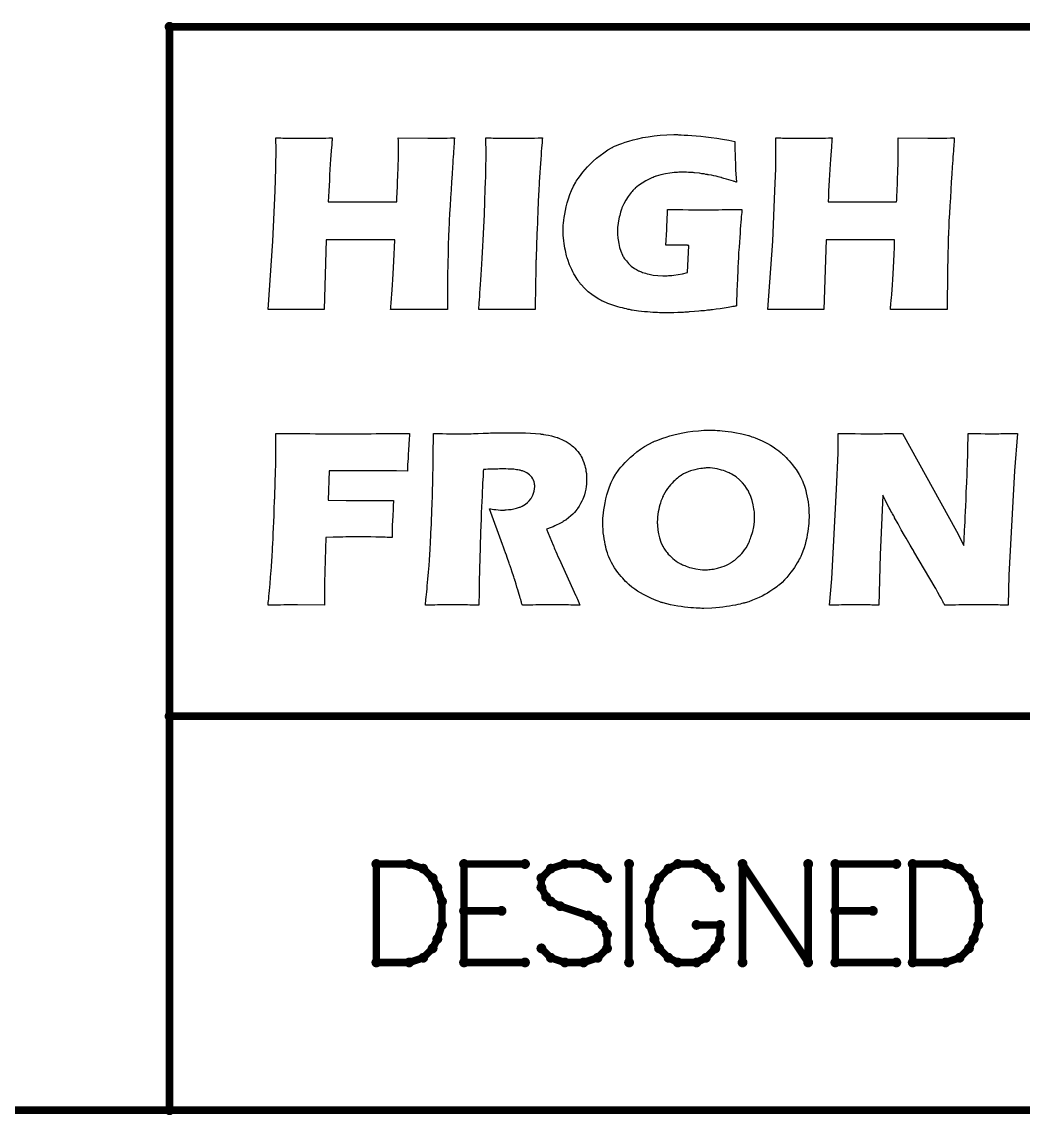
# Model space of a CAD drawing. Extents: x 0 to 200, y 0 to 200.
# Drawn here: x 148.5 to 158.67, y -0.05 to 11.05 of the extents above; entities that cross this region are included whole.
import ezdxf

# ---------------------------------------------------------------- set-up
doc = ezdxf.new("R2010")
doc.units = 0
doc.layers.get('0').update_dxf_attribs({"linetype": 'CONTINUOUS'})
doc.layers.add('gm2', color=1, linetype='CONTINUOUS')

# ---------------------------------------------------------------- blocks, each defined once
blk = doc.blocks.new('D10')
at = {"const_width": 0.05}
blk.add_lwpolyline([(-0.025, 0, 1), (0.025, 0, 1)], format="xyb", close=True, dxfattribs=at)

msp = doc.modelspace()

# ---------------------------------------------------------------- linework, layer by layer
at = {"layer": 'gm2', "color": 1, "const_width": 0.0762}
for points in [[(150.0003, 11.000022), (200.0004, 11.000022)], [(150.0003, 0), (150.0003, 11.000022)], [(200.0004, 4.000008), (150.0003, 4.000008)], [(152.100314, 2.499905), (152.100314, 1.500113)], [(152.433565, 2.499905), (152.100314, 2.499905)], [(152.576405, 2.452295), (152.433565, 2.499905)], [(152.671615, 2.357075), (152.576405, 2.452295)], [(152.990606, 2.499905), (152.990606, 1.500113)], [(153.609517, 2.499905), (152.990606, 2.499905)], [(153.776138, 2.357075), (153.871358, 2.452295)], [(153.871358, 2.452295), (154.014198, 2.499905)], [(154.014198, 2.499905), (154.204628, 2.499905)], [(154.204628, 2.499905), (154.347449, 2.452295)], [(154.347449, 2.452295), (154.442679, 2.357075)], [(154.666429, 2.499905), (154.666429, 1.500113)], [(154.97112, 2.357075), (155.06633, 2.452295)], [(155.06633, 2.452295), (155.16156, 2.499905)], [(155.16156, 2.499905), (155.351991, 2.499905)], [(155.351991, 2.499905), (155.447211, 2.452295)], [(155.447211, 2.452295), (155.542421, 2.357075)], [(155.818562, 2.499905), (155.818562, 1.500113)], [(155.818562, 2.499905), (156.485083, 1.500113)], [(156.485083, 1.500113), (156.485083, 2.499905)], [(156.761224, 2.499905), (156.761224, 1.500113)], [(156.761224, 2.499905), (157.380135, 2.499905)], [(157.546765, 1.500113), (157.546765, 2.499905)], [(157.546765, 2.499905), (157.880026, 2.499905)], [(157.880026, 2.499905), (158.022856, 2.452295)], [(158.022856, 2.452295), (158.118086, 2.357075)], [(152.719205, 2.261855), (152.671615, 2.357075)], [(153.776138, 2.261855), (153.776138, 2.357075)], [(154.92351, 2.261855), (154.97112, 2.357075)], [(155.542421, 2.357075), (155.590051, 2.261855)], [(158.118086, 2.357075), (158.165686, 2.261855)], [(152.766836, 2.119024), (152.719205, 2.261855)], [(153.823748, 2.166634), (153.776138, 2.261855)], [(154.87591, 2.119024), (154.92351, 2.261855)], [(158.165686, 2.261855), (158.213296, 2.119024)], [(152.766836, 1.880984), (152.766836, 2.119024)], [(153.871358, 2.119024), (153.823748, 2.166634)], [(153.966568, 2.071424), (153.871358, 2.119024)], [(154.252229, 1.976204), (153.966568, 2.071424)], [(154.87591, 1.880984), (154.87591, 2.119024)], [(158.213296, 2.119024), (158.213296, 1.880984)], [(152.990606, 2.023814), (153.371457, 2.023814)], [(154.347449, 1.928594), (154.252229, 1.976204)], [(157.142094, 2.023814), (156.761224, 2.023814)], [(152.719205, 1.738153), (152.766836, 1.880984)], [(154.395049, 1.880984), (154.347449, 1.928594)], [(154.442679, 1.785764), (154.395049, 1.880984)], [(154.87591, 1.880984), (154.92351, 1.738153)], [(155.590051, 1.880984), (155.351991, 1.880984)], [(155.590051, 1.738153), (155.590051, 1.880984)], [(158.213296, 1.880984), (158.165686, 1.738153)], [(152.671615, 1.642943), (152.719205, 1.738153)], [(154.442679, 1.642943), (154.442679, 1.785764)], [(154.92351, 1.738153), (154.97112, 1.642943)], [(155.542421, 1.642943), (155.590051, 1.738153)], [(158.165686, 1.738153), (158.118086, 1.642943)], [(152.576405, 1.547723), (152.671615, 1.642943)], [(153.871358, 1.547723), (153.776138, 1.642943)], [(154.347449, 1.547723), (154.442679, 1.642943)], [(154.97112, 1.642943), (155.06633, 1.547723)], [(155.447211, 1.547723), (155.542421, 1.642943)], [(158.118086, 1.642943), (158.022856, 1.547723)], [(152.433565, 1.500113), (152.576405, 1.547723)], [(153.871358, 1.547723), (154.014198, 1.500113)], [(154.204628, 1.500113), (154.347449, 1.547723)], [(155.06633, 1.547723), (155.16156, 1.500113)], [(155.351991, 1.500113), (155.447211, 1.547723)], [(158.022856, 1.547723), (157.880026, 1.500113)], [(152.100314, 1.500113), (152.433565, 1.500113)], [(152.990606, 1.500113), (153.609517, 1.500113)], [(154.014198, 1.500113), (154.204628, 1.500113)], [(155.16156, 1.500113), (155.351991, 1.500113)], [(156.761224, 1.500113), (157.380135, 1.500113)], [(157.880026, 1.500113), (157.546765, 1.500113)], [(0, 0), (200.0004, 0)]]:
    msp.add_lwpolyline(points, dxfattribs=at)
at = {"layer": 'gm2', "color": 1}
for points in [[(155.16915, 9.90355), (155.1955, 9.90355), (155.22741, 9.90077), (155.263461, 9.89939), (155.303671, 9.89661), (155.346671, 9.89245), (155.395211, 9.88829), (155.446521, 9.88274), (155.500621, 9.87581), (155.557471, 9.86888), (155.615711, 9.85917), (155.678121, 9.84946), (155.740531, 9.83698), (155.740531, 9.8342), (155.740531, 9.82866), (155.740531, 9.81756), (155.740531, 9.80369), (155.740531, 9.78705), (155.741921, 9.76625), (155.741921, 9.741289), (155.743311, 9.714939), (155.743311, 9.685809), (155.744691, 9.653909), (155.746081, 9.619239), (155.747461, 9.583189), (155.748851, 9.545739), (155.751622, 9.505519), (155.757182, 9.422309), (155.755772, 9.422309), (155.753012, 9.423699), (155.748851, 9.425089), (155.741921, 9.427859), (155.733601, 9.429249), (155.725271, 9.433409), (155.703081, 9.438949), (155.679511, 9.447279), (155.654551, 9.454209), (155.629581, 9.461139), (155.607401, 9.468079), (155.604621, 9.469469), (155.597681, 9.470849), (155.585191, 9.473629), (155.569951, 9.477789), (155.550531, 9.481949), (155.526971, 9.487489), (155.501991, 9.493039), (155.474261, 9.497199), (155.471491, 9.497199), (155.467321, 9.498589), (155.461771, 9.499979), (155.446521, 9.501359), (155.428491, 9.505519), (155.406301, 9.508299), (155.381341, 9.512459), (155.330021, 9.517999), (155.327241, 9.517999), (155.318931, 9.519389), (155.306451, 9.520779), (155.289821, 9.522169), (155.270391, 9.522169), (155.250971, 9.523549), (155.23017, 9.524939), (155.1858, 9.524939), (155.17331, 9.523549), (155.15806, 9.522169), (155.14141, 9.522169), (155.12339, 9.519389), (155.10396, 9.517999), (155.08178, 9.515229), (155.0374, 9.506909), (154.99025, 9.497199), (154.9431, 9.483329), (154.94172, 9.483329), (154.93755, 9.481949), (154.93061, 9.479169), (154.92229, 9.476399), (154.9112, 9.470849), (154.89872, 9.466689), (154.88485, 9.459759), (154.86959, 9.452819), (154.83631, 9.436179), (154.80025, 9.413989), (154.76281, 9.389029), (154.728139, 9.359899), (154.726749, 9.358519), (154.723969, 9.355739), (154.719819, 9.351579), (154.712879, 9.344649), (154.705949, 9.337719), (154.697639, 9.328009), (154.687919, 9.316909), (154.678209, 9.304429), (154.656029, 9.275309), (154.633819, 9.240638), (154.611639, 9.201798), (154.593619, 9.160198), (154.593619, 9.158808), (154.592229, 9.154648), (154.589449, 9.149108), (154.586669, 9.139398), (154.583899, 9.129688), (154.579749, 9.117208), (154.575579, 9.101948), (154.571419, 9.085308), (154.567269, 9.068668), (154.563099, 9.049248), (154.556169, 9.007648), (154.550619, 8.961878), (154.549229, 8.914728), (154.549229, 8.913338), (154.549229, 8.909178), (154.549229, 8.902248), (154.550619, 8.892538), (154.550619, 8.881438), (154.552009, 8.867578), (154.553399, 8.852318), (154.556169, 8.835678), (154.561729, 8.799618), (154.570039, 8.760788), (154.582519, 8.720567), (154.599159, 8.680347), (154.599159, 8.678967), (154.601929, 8.676187), (154.604709, 8.670647), (154.608879, 8.663707), (154.614419, 8.655387), (154.621339, 8.645677), (154.639379, 8.622107), (154.661559, 8.597137), (154.689309, 8.570787), (154.722579, 8.545827), (154.741989, 8.534727), (154.76142, 8.523637), (154.76281, 8.523637), (154.76697, 8.520867), (154.77253, 8.519477), (154.78084, 8.515317), (154.79194, 8.511157), (154.8044, 8.506997), (154.81827, 8.502837), (154.83355, 8.497287), (154.85157, 8.491737), (154.87098, 8.487577), (154.91259, 8.479257), (154.95974, 8.473707), (155.00966, 8.470937), (155.02907, 8.470937), (155.04018, 8.472327), (155.05266, 8.472327), (155.06791, 8.473707), (155.08317, 8.475097), (155.1012, 8.476487), (155.12061, 8.479257), (155.16359, 8.484807), (155.20937, 8.493127), (155.259301, 8.504217), (155.273151, 8.780208), (155.264841, 8.780208), (155.259301, 8.781588), (155.24543, 8.781588), (155.23017, 8.782978), (155.21213, 8.782978), (155.19689, 8.784368), (155.1747, 8.784368), (155.04018, 8.782978), (155.0485, 8.939688), (155.0485, 8.941078), (155.0485, 8.943848), (155.0485, 8.950788), (155.04989, 8.957718), (155.04989, 8.968818), (155.05127, 8.981298), (155.05127, 8.996548), (155.05266, 9.013188), (155.05266, 9.015968), (155.05266, 9.021518), (155.05404, 9.032608), (155.05404, 9.047868), (155.05404, 9.067278), (155.05542, 9.089468), (155.05542, 9.115818), (155.05542, 9.144938), (155.1012, 9.144938), (155.11924, 9.143558), (155.21354, 9.143558), (155.269001, 9.142168), (155.575511, 9.142168), (155.610171, 9.143558), (155.750232, 9.143558), (155.782122, 9.144938), (155.812662, 9.144938), (155.812662, 9.143558), (155.811252, 9.136618), (155.811252, 9.126918), (155.809872, 9.113048), (155.808482, 9.095018), (155.805712, 9.072828), (155.804332, 9.046478), (155.801552, 9.017358), (155.798792, 8.984068), (155.795992, 8.946628), (155.793232, 8.905018), (155.790462, 8.860638), (155.786312, 8.813488), (155.783512, 8.762178), (155.779362, 8.706697), (155.776592, 8.648457), (155.776592, 8.647067), (155.776592, 8.644297), (155.776592, 8.640127), (155.776592, 8.634587), (155.775202, 8.626267), (155.775202, 8.617947), (155.773812, 8.595757), (155.772442, 8.569407), (155.771052, 8.538897), (155.769642, 8.504217), (155.768272, 8.468167), (155.766882, 8.429337), (155.764102, 8.390497), (155.761332, 8.310067), (155.759952, 8.271237), (155.758572, 8.233786), (155.758572, 8.197726), (155.757182, 8.165836), (155.755772, 8.165836), (155.750232, 8.164446), (155.743311, 8.163056), (155.732211, 8.161666), (155.719731, 8.158896), (155.705861, 8.156126), (155.689211, 8.153346), (155.671191, 8.150576), (155.632361, 8.143646), (155.592141, 8.138096), (155.551921, 8.132546), (155.513101, 8.126996), (155.508931, 8.126996), (155.503381, 8.125616), (155.496451, 8.125616), (155.486741, 8.124226), (155.475641, 8.122836), (155.463151, 8.121456), (155.447911, 8.120066), (155.432651, 8.117296), (155.414621, 8.115906), (155.395211, 8.114516), (155.374391, 8.111746), (155.330021, 8.108976), (155.281481, 8.104806), (155.275941, 8.104806), (155.267611, 8.103426), (155.259301, 8.103426), (155.24682, 8.102036), (155.23295, 8.102036), (155.21769, 8.100646), (155.20105, 8.100646), (155.16222, 8.097876), (155.122, 8.096486), (155.08039, 8.095106), (155.01105, 8.095106), (154.9944, 8.096486), (154.97638, 8.096486), (154.95559, 8.097876), (154.932, 8.099266), (154.90703, 8.100646), (154.8807, 8.102036), (154.85296, 8.104806), (154.82383, 8.106196), (154.76142, 8.113136), (154.699009, 8.122836), (154.697639, 8.122836), (154.692079, 8.124226), (154.682359, 8.125616), (154.671279, 8.128386), (154.656029, 8.131156), (154.639379, 8.135326), (154.619949, 8.139486), (154.599159, 8.145026), (154.575579, 8.150576), (154.552009, 8.157506), (154.502079, 8.172766), (154.450759, 8.190796), (154.399459, 8.212986), (154.398079, 8.214366), (154.393909, 8.215756), (154.386969, 8.219916), (154.377259, 8.224076), (154.366169, 8.231016), (154.353689, 8.237946), (154.338429, 8.247656), (154.323189, 8.257367), (154.287109, 8.282327), (154.251059, 8.310067), (154.213608, 8.344737), (154.178938, 8.382177), (154.177558, 8.383567), (154.174788, 8.387727), (154.170628, 8.393277), (154.165068, 8.401597), (154.156758, 8.411307), (154.148438, 8.423787), (154.138718, 8.439037), (154.129018, 8.454297), (154.117918, 8.472327), (154.106828, 8.491737), (154.095738, 8.512547), (154.084648, 8.536117), (154.062438, 8.584657), (154.043028, 8.637357), (154.043028, 8.638747), (154.041648, 8.644297), (154.038878, 8.652617), (154.036108, 8.662317), (154.031938, 8.676187), (154.027778, 8.692827), (154.023628, 8.710857), (154.019458, 8.730277), (154.015288, 8.752468), (154.011138, 8.776048), (154.006978, 8.801008), (154.002808, 8.827358), (153.997268, 8.882828), (153.995878, 8.941078), (153.995878, 8.942468), (153.995878, 8.943848), (153.995878, 8.948008), (153.995878, 8.952168), (153.997268, 8.966038), (153.997268, 8.985458), (154.000048, 9.007648), (154.002808, 9.035378), (154.006978, 9.064508), (154.012528, 9.099178), (154.019458, 9.133848), (154.027778, 9.172678), (154.037498, 9.212898), (154.049978, 9.253119), (154.065238, 9.296109), (154.081868, 9.337719), (154.102668, 9.380709), (154.124868, 9.422309), (154.126258, 9.425089), (154.130408, 9.432019), (154.138718, 9.444499), (154.148438, 9.459759), (154.162308, 9.477789), (154.178938, 9.499979), (154.196978, 9.523549), (154.219168, 9.549899), (154.244128, 9.577639), (154.271869, 9.606759), (154.302369, 9.635889), (154.335649, 9.665009), (154.371719, 9.694129), (154.410539, 9.721869), (154.450759, 9.749609), (154.495149, 9.77457), (154.496529, 9.77457), (154.497909, 9.77596), (154.506249, 9.78012), (154.520119, 9.78705), (154.539529, 9.79537), (154.563099, 9.80508), (154.592229, 9.81618), (154.625509, 9.82727), (154.664339, 9.83975), (154.707329, 9.85223), (154.75449, 9.86333), (154.80581, 9.87442), (154.86127, 9.88413), (154.9209, 9.89245), (154.98331, 9.89939), (155.04989, 9.90355), (155.12061, 9.90493), (155.15806, 9.90493), (155.16915, 9.90355)], [(152.893346, 9.87026), (152.893346, 9.86471), (152.891956, 9.85501), (152.891956, 9.84253), (152.890566, 9.82727), (152.889196, 9.80924), (152.887806, 9.78705), (152.886396, 9.76348), (152.883636, 9.737129), (152.882246, 9.709389), (152.879476, 9.678879), (152.878086, 9.646979), (152.875326, 9.612309), (152.872526, 9.577639), (152.868376, 9.502749), (152.862836, 9.425089), (152.858676, 9.344649), (152.853116, 9.262829), (152.848966, 9.182388), (152.843416, 9.103338), (152.839246, 9.028448), (152.837856, 8.992388), (152.836486, 8.957718), (152.835096, 8.924438), (152.833706, 8.893928), (152.833706, 8.892538), (152.833706, 8.889768), (152.833706, 8.885608), (152.833706, 8.880058), (152.832326, 8.871738), (152.832326, 8.862028), (152.832326, 8.849548), (152.832326, 8.837068), (152.830936, 8.823198), (152.830936, 8.806558), (152.830936, 8.788528), (152.829546, 8.769108), (152.829546, 8.748307), (152.828176, 8.727507), (152.828176, 8.678967), (152.826786, 8.624877), (152.825376, 8.566627), (152.823986, 8.504217), (152.822616, 8.436267), (152.822616, 8.365537), (152.821226, 8.289257), (152.821226, 8.210206), (152.821226, 8.128386), (152.542485, 8.129776), (152.389905, 8.129776), (152.359405, 8.128386), (152.244304, 8.128386), (152.244304, 8.129776), (152.244304, 8.132546), (152.245684, 8.136706), (152.245684, 8.142256), (152.247074, 8.150576), (152.247074, 8.158896), (152.248454, 8.169996), (152.249844, 8.182476), (152.249844, 8.196346), (152.251235, 8.211596), (152.252625, 8.228236), (152.253995, 8.246266), (152.258165, 8.285097), (152.260945, 8.330867), (152.265105, 8.380797), (152.267865, 8.434877), (152.272035, 8.493127), (152.274815, 8.555537), (152.278975, 8.620717), (152.281735, 8.690057), (152.284515, 8.760788), (152.287295, 8.835678), (151.591093, 8.835678), (151.568903, 8.128386), (151.272123, 8.129776), (151.133432, 8.129776), (151.105692, 8.128386), (151.000302, 8.128386), (151.050232, 8.824578), (151.072412, 9.333549), (151.079362, 9.559609), (151.079362, 9.560999), (151.079362, 9.563769), (151.079362, 9.569319), (151.079362, 9.576249), (151.079362, 9.584569), (151.080742, 9.595669), (151.080742, 9.620629), (151.080742, 9.648369), (151.082122, 9.680259), (151.082122, 9.714939), (151.082122, 9.748219), (151.080742, 9.87165), (151.130662, 9.87165), (151.150082, 9.87026), (151.241602, 9.87026), (151.291543, 9.86888), (151.462123, 9.86888), (151.481533, 9.87026), (151.585553, 9.87026), (151.617443, 9.87165), (151.652123, 9.87165), (151.652123, 9.87026), (151.652123, 9.86749), (151.650743, 9.86194), (151.650743, 9.85501), (151.650743, 9.84669), (151.649333, 9.83559), (151.647943, 9.82311), (151.646573, 9.80924), (151.646573, 9.79399), (151.645183, 9.77734), (151.642413, 9.741289), (151.638253, 9.698289), (151.635483, 9.652529), (151.632703, 9.603989), (151.628533, 9.552679), (151.625773, 9.498589), (151.623003, 9.443119), (151.616053, 9.332169), (151.614663, 9.278079), (151.611903, 9.223988), (152.306705, 9.223988), (152.306705, 9.225378), (152.306705, 9.229538), (152.308095, 9.235088), (152.308095, 9.243408), (152.308095, 9.253119), (152.309475, 9.266989), (152.309475, 9.280849), (152.310865, 9.298879), (152.312255, 9.316909), (152.312255, 9.339099), (152.313645, 9.362679), (152.315015, 9.387639), (152.316425, 9.413989), (152.316425, 9.443119), (152.317805, 9.473629), (152.319195, 9.506909), (152.319195, 9.508299), (152.319195, 9.515229), (152.319195, 9.523549), (152.320575, 9.536029), (152.320575, 9.549899), (152.320575, 9.566539), (152.321965, 9.584569), (152.321965, 9.603989), (152.323345, 9.645589), (152.323345, 9.685809), (152.324735, 9.703839), (152.324735, 9.721869), (152.324735, 9.737129), (152.324735, 9.75099), (152.324735, 9.75238), (152.324735, 9.75793), (152.324735, 9.76625), (152.324735, 9.77873), (152.324735, 9.79537), (152.323345, 9.81618), (152.323345, 9.84114), (152.321965, 9.87165), (152.624295, 9.86888), (152.692265, 9.86888), (152.710285, 9.87026), (152.818456, 9.87026), (152.853116, 9.87165), (152.893346, 9.87165), (152.893346, 9.87026)], [(153.786468, 9.87026), (153.786468, 9.86888), (153.786468, 9.86471), (153.785078, 9.85917), (153.785078, 9.85223), (153.783698, 9.84391), (153.782308, 9.82311), (153.780918, 9.79676), (153.778158, 9.76625), (153.775378, 9.732959), (153.772598, 9.695519), (153.769828, 9.655299), (153.767058, 9.612309), (153.764288, 9.566539), (153.760118, 9.519389), (153.754568, 9.423699), (153.749027, 9.326619), (153.749027, 9.325229), (153.749027, 9.322459), (153.749027, 9.316909), (153.747637, 9.311369), (153.747637, 9.301659), (153.747637, 9.291949), (153.746247, 9.279469), (153.746247, 9.265599), (153.744857, 9.250339), (153.744857, 9.233698), (153.743467, 9.197638), (153.740707, 9.154648), (153.739317, 9.108888), (153.736547, 9.058958), (153.735157, 9.006258), (153.732397, 8.950788), (153.730987, 8.893928), (153.726837, 8.776048), (153.722677, 8.658157), (153.722677, 8.656777), (153.722677, 8.653997), (153.722677, 8.649837), (153.722677, 8.644297), (153.722677, 8.637357), (153.721287, 8.627647), (153.721287, 8.606847), (153.721287, 8.579107), (153.719897, 8.548597), (153.719897, 8.513927), (153.718527, 8.475097), (153.717137, 8.434877), (153.717137, 8.391887), (153.715727, 8.348897), (153.715727, 8.303127), (153.714357, 8.214366), (153.714357, 8.169996), (153.714357, 8.128386), (153.453627, 8.129776), (153.288587, 8.129776), (153.256697, 8.128386), (153.140196, 8.128386), (153.140196, 8.129776), (153.140196, 8.131156), (153.140196, 8.135326), (153.141586, 8.139486), (153.141586, 8.154736), (153.142976, 8.174156), (153.145756, 8.197726), (153.147146, 8.226856), (153.149906, 8.260137), (153.151296, 8.297587), (153.154066, 8.337797), (153.156846, 8.383567), (153.161016, 8.430717), (153.163776, 8.482037), (153.166546, 8.536117), (153.170696, 8.591597), (153.173496, 8.649837), (153.177646, 8.709477), (153.180416, 8.771878), (153.183196, 8.834288), (153.190126, 8.964658), (153.197056, 9.095018), (153.202606, 9.226768), (153.206776, 9.355739), (153.209546, 9.418149), (153.210926, 9.480559), (153.212316, 9.540189), (153.212316, 9.597049), (153.213696, 9.653909), (153.213696, 9.706609), (153.212316, 9.87165), (153.266407, 9.87165), (153.287207, 9.87026), (153.384297, 9.87026), (153.432837, 9.86888), (153.574277, 9.86888), (153.593687, 9.87026), (153.706037, 9.87026), (153.743467, 9.87165), (153.786468, 9.87165), (153.786468, 9.87026)], [(157.969186, 9.87026), (157.969186, 9.86471), (157.967796, 9.85501), (157.967796, 9.84253), (157.966406, 9.82727), (157.965026, 9.80924), (157.963636, 9.78705), (157.962256, 9.76348), (157.959486, 9.737129), (157.958096, 9.709389), (157.955316, 9.678879), (157.953926, 9.646979), (157.951156, 9.612309), (157.948386, 9.577639), (157.944226, 9.502749), (157.938666, 9.425089), (157.934516, 9.344649), (157.928966, 9.262829), (157.924796, 9.182388), (157.919266, 9.103338), (157.915096, 9.028448), (157.913726, 8.992388), (157.912316, 8.957718), (157.910926, 8.924438), (157.909556, 8.893928), (157.909556, 8.892538), (157.909556, 8.889768), (157.909556, 8.885608), (157.909556, 8.880058), (157.908166, 8.871738), (157.908166, 8.862028), (157.908166, 8.849548), (157.908166, 8.837068), (157.906776, 8.823198), (157.906776, 8.806558), (157.906776, 8.788528), (157.905396, 8.769108), (157.905396, 8.748307), (157.904006, 8.727507), (157.904006, 8.678967), (157.902616, 8.624877), (157.901236, 8.566627), (157.899856, 8.504217), (157.898466, 8.436267), (157.898466, 8.365537), (157.897076, 8.289257), (157.897076, 8.210206), (157.897076, 8.128386), (157.618315, 8.129776), (157.465765, 8.129776), (157.435255, 8.128386), (157.320135, 8.128386), (157.320135, 8.129776), (157.320135, 8.132546), (157.321525, 8.136706), (157.321525, 8.142256), (157.322915, 8.150576), (157.322915, 8.158896), (157.324305, 8.169996), (157.325695, 8.182476), (157.325695, 8.196346), (157.327085, 8.211596), (157.328475, 8.228236), (157.329855, 8.246266), (157.334005, 8.285097), (157.336785, 8.330867), (157.340955, 8.380797), (157.343725, 8.434877), (157.347875, 8.493127), (157.350655, 8.555537), (157.354825, 8.620717), (157.357585, 8.690057), (157.360365, 8.760788), (157.363135, 8.835678), (156.666943, 8.835678), (156.644753, 8.128386), (156.347973, 8.129776), (156.209282, 8.129776), (156.181542, 8.128386), (156.076152, 8.128386), (156.126072, 8.824578), (156.148262, 9.333549), (156.155192, 9.559609), (156.155192, 9.560999), (156.155192, 9.563769), (156.155192, 9.569319), (156.155192, 9.576249), (156.155192, 9.584569), (156.156582, 9.595669), (156.156582, 9.620629), (156.156582, 9.648369), (156.157962, 9.680259), (156.157962, 9.714939), (156.157962, 9.748219), (156.156582, 9.87165), (156.206522, 9.87165), (156.225932, 9.87026), (156.317453, 9.87026), (156.367383, 9.86888), (156.537953, 9.86888), (156.557383, 9.87026), (156.661403, 9.87026), (156.693293, 9.87165), (156.727963, 9.87165), (156.727963, 9.87026), (156.727963, 9.86749), (156.726573, 9.86194), (156.726573, 9.85501), (156.726573, 9.84669), (156.725193, 9.83559), (156.723813, 9.82311), (156.722423, 9.80924), (156.722423, 9.79399), (156.721033, 9.77734), (156.718253, 9.741289), (156.714093, 9.698289), (156.711323, 9.652529), (156.708553, 9.603989), (156.704383, 9.552679), (156.701603, 9.498589), (156.698843, 9.443119), (156.691903, 9.332169), (156.690513, 9.278079), (156.687733, 9.223988), (157.382545, 9.223988), (157.382545, 9.225378), (157.382545, 9.229538), (157.383935, 9.235088), (157.383935, 9.243408), (157.383935, 9.253119), (157.385325, 9.266989), (157.385325, 9.280849), (157.386715, 9.298879), (157.388105, 9.316909), (157.388105, 9.339099), (157.389495, 9.362679), (157.390875, 9.387639), (157.392265, 9.413989), (157.392265, 9.443119), (157.393645, 9.473629), (157.395025, 9.506909), (157.395025, 9.508299), (157.395025, 9.515229), (157.395025, 9.523549), (157.396415, 9.536029), (157.396415, 9.549899), (157.396415, 9.566539), (157.397805, 9.584569), (157.397805, 9.603989), (157.399195, 9.645589), (157.399195, 9.685809), (157.400585, 9.703839), (157.400585, 9.721869), (157.400585, 9.737129), (157.400585, 9.75099), (157.400585, 9.75238), (157.400585, 9.75793), (157.400585, 9.76625), (157.400585, 9.77873), (157.400585, 9.79537), (157.399195, 9.81618), (157.399195, 9.84114), (157.397805, 9.87165), (157.700125, 9.86888), (157.768096, 9.86888), (157.786126, 9.87026), (157.894296, 9.87026), (157.928966, 9.87165), (157.969186, 9.87165), (157.969186, 9.87026)], [(155.521411, 6.903544), (155.540821, 6.903544), (155.561641, 6.902154), (155.586581, 6.900764), (155.612941, 6.897994), (155.642061, 6.895224), (155.672571, 6.891064), (155.705861, 6.886894), (155.739141, 6.881354), (155.809872, 6.867484), (155.880602, 6.849454), (155.883372, 6.849454), (155.888922, 6.846684), (155.898632, 6.843904), (155.912502, 6.838364), (155.929142, 6.832814), (155.948572, 6.825874), (155.969372, 6.816174), (155.992922, 6.806464), (156.017902, 6.795364), (156.045632, 6.781504), (156.071982, 6.767634), (156.101112, 6.752374), (156.128832, 6.734343), (156.156582, 6.714933), (156.185702, 6.695513), (156.212062, 6.673323), (156.213442, 6.671933), (156.218982, 6.667773), (156.225932, 6.660843), (156.235632, 6.652523), (156.246722, 6.640043), (156.260593, 6.627563), (156.275853, 6.610913), (156.291103, 6.592883), (156.309133, 6.573473), (156.325783, 6.552673), (156.343803, 6.529093), (156.361843, 6.505513), (156.395123, 6.452813), (156.410373, 6.425083), (156.424243, 6.395953), (156.425633, 6.394573), (156.427023, 6.389023), (156.431173, 6.380703), (156.435343, 6.368223), (156.440883, 6.352963), (156.446433, 6.334933), (156.453373, 6.315523), (156.460303, 6.291943), (156.465863, 6.266983), (156.472783, 6.239242), (156.478343, 6.208732), (156.483883, 6.176832), (156.488043, 6.143552), (156.492213, 6.108882), (156.493583, 6.071432), (156.494973, 6.033992), (156.494973, 6.031212), (156.494973, 6.024282), (156.494973, 6.013192), (156.493583, 5.997932), (156.492213, 5.978512), (156.490803, 5.956332), (156.488043, 5.932752), (156.485263, 5.905012), (156.481103, 5.875892), (156.475543, 5.843992), (156.470013, 5.812092), (156.461693, 5.777422), (156.453373, 5.744141), (156.443653, 5.709471), (156.431173, 5.674801), (156.417323, 5.640131), (156.415913, 5.638741), (156.413153, 5.631801), (156.408993, 5.623481), (156.403453, 5.609621), (156.395123, 5.594361), (156.385413, 5.576331), (156.372933, 5.556921), (156.360453, 5.534731), (156.345193, 5.511151), (156.328563, 5.487571), (156.310523, 5.461221), (156.289723, 5.436261), (156.268933, 5.409911), (156.245342, 5.384951), (156.220392, 5.358601), (156.194042, 5.335021), (156.192652, 5.333631), (156.187092, 5.329471), (156.178782, 5.322541), (156.167682, 5.314221), (156.153812, 5.304511), (156.137172, 5.292031), (156.117762, 5.279551), (156.095562, 5.265681), (156.071982, 5.250421), (156.045632, 5.23517), (156.016512, 5.21991), (155.986002, 5.20466), (155.952722, 5.19079), (155.919422, 5.17692), (155.883372, 5.16305), (155.845942, 5.15196), (155.843162, 5.15196), (155.836222, 5.14918), (155.826512, 5.14641), (155.811252, 5.14364), (155.793232, 5.13948), (155.771052, 5.13393), (155.746081, 5.12838), (155.718341, 5.12422), (155.687831, 5.11867), (155.654551, 5.11313), (155.619861, 5.10897), (155.583821, 5.10342), (155.546381, 5.10064), (155.506151, 5.09787), (155.425731, 5.0951), (155.404911, 5.0951), (155.389651, 5.09648), (155.370241, 5.09648), (155.346671, 5.09787), (155.321711, 5.09926), (155.293971, 5.10203), (155.263461, 5.10481), (155.23017, 5.10897), (155.19689, 5.11313), (155.16083, 5.11867), (155.08733, 5.13254), (155.01244, 5.15057), (155.00966, 5.15196), (155.00412, 5.15334), (154.99302, 5.15612), (154.97915, 5.16167), (154.96251, 5.16721), (154.94172, 5.17553), (154.91951, 5.18386), (154.89457, 5.19495), (154.86821, 5.20743), (154.84047, 5.2213), (154.81273, 5.23517), (154.7836, 5.251811), (154.7531, 5.271231), (154.723969, 5.290641), (154.694839, 5.311441), (154.667119, 5.335021), (154.665729, 5.336411), (154.660179, 5.340571), (154.653249, 5.347501), (154.643539, 5.357211), (154.631059, 5.369691), (154.617189, 5.383561), (154.603319, 5.400201), (154.586669, 5.418231), (154.570039, 5.439031), (154.553399, 5.459841), (154.535369, 5.483411), (154.518729, 5.508381), (154.486839, 5.561081), (154.472969, 5.588811), (154.460479, 5.617941), (154.460479, 5.619321), (154.457709, 5.624871), (154.454929, 5.633191), (154.450759, 5.645671), (154.446609, 5.659541), (154.441059, 5.677571), (154.435509, 5.696991), (154.429969, 5.719181), (154.424409, 5.744141), (154.418869, 5.770492), (154.413319, 5.799612), (154.409149, 5.830122), (154.404999, 5.862022), (154.402229, 5.895302), (154.400839, 5.928592), (154.399459, 5.964652), (154.399459, 5.966032), (154.399459, 5.967422), (154.399459, 5.971582), (154.399459, 5.977132), (154.400839, 5.992382), (154.400839, 6.011802), (154.403619, 6.035382), (154.406389, 6.064502), (154.410539, 6.096402), (154.416099, 6.131072), (154.423019, 6.167122), (154.431359, 6.207342), (154.441059, 6.247562), (154.453539, 6.289173), (154.468799, 6.330773), (154.485429, 6.372383), (154.506249, 6.413983), (154.528429, 6.454203), (154.529819, 6.456973), (154.533989, 6.463913), (154.542299, 6.475003), (154.553399, 6.488873), (154.565879, 6.506903), (154.582519, 6.527703), (154.603319, 6.549893), (154.625509, 6.574863), (154.650469, 6.601213), (154.679599, 6.628943), (154.711489, 6.655293), (154.746169, 6.683033), (154.7836, 6.710773), (154.82383, 6.737123), (154.86683, 6.762084), (154.91259, 6.785664), (154.91398, 6.785664), (154.91536, 6.787044), (154.91951, 6.788434), (154.92368, 6.791204), (154.93894, 6.796754), (154.95696, 6.803684), (154.98192, 6.813394), (155.00966, 6.823104), (155.04294, 6.834194), (155.08039, 6.845294), (155.12061, 6.856384), (155.16498, 6.867484), (155.21213, 6.877194), (155.262071, 6.886894), (155.314761, 6.893834), (155.370241, 6.899384), (155.427101, 6.903544), (155.486741, 6.904924), (155.507541, 6.904924), (155.521411, 6.903544)], [(152.437075, 6.870254), (152.437075, 6.868874), (152.437075, 6.864714), (152.435685, 6.859164), (152.435685, 6.843904), (152.434295, 6.824494), (152.432925, 6.800914), (152.430125, 6.774564), (152.428755, 6.744053), (152.427365, 6.713543), (152.423205, 6.648363), (152.421815, 6.616463), (152.419055, 6.585953), (152.417645, 6.556833), (152.417645, 6.530483), (152.416255, 6.506903), (152.416255, 6.487483), (152.305325, 6.491653), (152.215174, 6.491653), (152.126414, 6.493033), (151.749193, 6.493033), (151.722833, 6.491653), (151.621613, 6.491653), (151.609133, 6.193472), (151.793574, 6.189312), (152.087584, 6.189312), (152.107004, 6.190702), (152.209624, 6.190702), (152.241534, 6.192092), (152.274815, 6.192092), (152.274815, 6.189312), (152.274815, 6.180992), (152.273425, 6.168512), (152.272035, 6.151872), (152.270665, 6.132452), (152.270665, 6.108882), (152.269275, 6.082532), (152.267865, 6.054792), (152.266495, 6.024282), (152.265105, 5.993772), (152.262325, 5.931362), (152.260945, 5.900852), (152.260945, 5.870342), (152.259555, 5.841222), (152.259555, 5.814872), (152.240144, 5.814872), (152.226274, 5.816252), (152.209624, 5.816252), (152.188824, 5.817642), (152.168024, 5.817642), (152.144434, 5.819032), (152.094524, 5.819032), (152.044604, 5.820412), (152.019634, 5.821802), (151.869854, 5.821802), (151.846264, 5.820412), (151.790804, 5.820412), (151.760294, 5.819032), (151.728393, 5.819032), (151.695113, 5.817642), (151.660443, 5.817642), (151.586923, 5.814872), (151.574443, 5.354441), (151.573073, 5.18386), (151.573073, 5.12838), (151.298473, 5.12977), (151.159782, 5.12977), (151.126512, 5.12838), (151.000302, 5.12838), (151.000302, 5.12977), (151.000302, 5.13116), (151.001692, 5.13948), (151.003082, 5.15334), (151.004472, 5.17137), (151.007232, 5.19356), (151.008622, 5.21853), (151.011392, 5.24626), (151.014172, 5.276771), (151.018342, 5.310061), (151.021102, 5.343341), (151.026652, 5.412681), (151.032212, 5.480641), (151.034972, 5.513921), (151.036362, 5.544431), (151.036362, 5.547211), (151.037752, 5.555531), (151.037752, 5.568011), (151.039132, 5.587431), (151.040522, 5.611001), (151.041912, 5.638741), (151.044672, 5.672021), (151.046082, 5.710851), (151.048842, 5.753852), (151.051622, 5.802392), (151.053002, 5.855092), (151.055772, 5.911952), (151.058542, 5.972972), (151.061322, 6.038152), (151.064102, 6.108882), (151.066872, 6.182382), (151.066872, 6.183772), (151.066872, 6.186542), (151.066872, 6.192092), (151.066872, 6.200412), (151.068262, 6.210122), (151.068262, 6.221212), (151.068262, 6.233692), (151.069642, 6.248952), (151.069642, 6.264203), (151.069642, 6.280853), (151.071022, 6.318293), (151.072412, 6.359903), (151.073802, 6.404273), (151.075192, 6.448653), (151.076582, 6.495813), (151.077972, 6.541573), (151.077972, 6.585953), (151.079362, 6.627563), (151.080742, 6.666393), (151.080742, 6.701063), (151.080742, 6.716313), (151.080742, 6.730183), (151.080742, 6.871644), (151.180582, 6.871644), (151.198622, 6.870254), (151.423293, 6.870254), (151.482923, 6.868874), (152.048754, 6.868874), (152.098674, 6.870254), (152.320575, 6.870254), (152.437075, 6.871644), (152.437075, 6.870254)], [(153.550707, 6.877194), (153.571507, 6.877194), (153.592307, 6.875804), (153.615897, 6.875804), (153.664427, 6.873034), (153.715727, 6.870254), (153.764288, 6.866094), (153.768438, 6.866094), (153.773988, 6.864714), (153.780918, 6.864714), (153.789248, 6.863324), (153.798958, 6.861934), (153.822528, 6.857774), (153.848878, 6.852224), (153.877998, 6.846684), (153.908508, 6.838364), (153.937638, 6.828654), (153.939018, 6.828654), (153.941788, 6.827264), (153.945958, 6.825874), (153.951508, 6.823104), (153.965368, 6.817554), (153.983398, 6.809234), (154.004218, 6.799524), (154.026398, 6.788434), (154.048568, 6.774564), (154.069388, 6.760694), (154.072158, 6.759314), (154.079108, 6.753764), (154.088798, 6.745443), (154.101278, 6.734343), (154.115148, 6.720473), (154.130408, 6.705223), (154.145668, 6.688583), (154.159538, 6.670553), (154.160918, 6.667773), (154.165068, 6.662233), (154.172018, 6.651133), (154.180328, 6.637263), (154.188658, 6.619233), (154.198348, 6.599823), (154.206688, 6.577633), (154.215018, 6.552673), (154.215018, 6.551283), (154.216388, 6.549893), (154.216388, 6.545733), (154.217778, 6.541573), (154.221938, 6.527703), (154.226088, 6.509673), (154.228868, 6.488873), (154.233038, 6.463913), (154.234428, 6.437563), (154.235808, 6.409823), (154.235808, 6.408443), (154.235808, 6.405663), (154.235808, 6.401503), (154.235808, 6.395953), (154.235808, 6.387633), (154.234428, 6.379313), (154.233038, 6.357123), (154.230258, 6.332163), (154.226088, 6.305813), (154.220558, 6.278073), (154.213608, 6.248952), (154.213608, 6.247562), (154.212218, 6.246172), (154.210838, 6.242012), (154.209458, 6.236472), (154.203908, 6.221212), (154.196978, 6.203182), (154.187278, 6.182382), (154.174788, 6.158802), (154.160918, 6.133842), (154.144278, 6.108882), (154.144278, 6.107492), (154.142888, 6.106102), (154.135958, 6.097782), (154.126258, 6.085302), (154.112388, 6.070052), (154.095738, 6.052022), (154.076308, 6.033992), (154.052748, 6.014572), (154.027778, 5.995162), (154.026398, 5.995162), (154.025008, 5.992382), (154.020848, 5.991002), (154.015288, 5.986842), (154.006978, 5.982682), (153.998658, 5.977132), (153.988958, 5.971582), (153.976478, 5.964652), (153.962608, 5.957712), (153.948738, 5.950782), (153.932088, 5.942462), (153.914068, 5.934142), (153.894638, 5.924432), (153.875228, 5.916112), (153.829458, 5.898082), (153.896028, 5.735821), (153.896028, 5.734431), (153.897418, 5.733041), (153.898808, 5.728881), (153.901588, 5.724721), (153.907118, 5.710851), (153.914068, 5.692831), (153.922378, 5.672021), (153.933478, 5.648451), (153.944568, 5.623481), (153.955658, 5.597131), (154.126258, 5.22407), (154.126258, 5.22269), (154.129018, 5.21853), (154.131788, 5.21298), (154.135958, 5.20327), (154.141498, 5.1894), (154.148438, 5.17276), (154.156758, 5.15334), (154.167848, 5.12838), (154.076308, 5.12838), (154.052748, 5.12977), (153.718527, 5.12977), (153.688007, 5.12838), (153.582617, 5.12838), (153.582617, 5.12977), (153.581227, 5.13116), (153.579817, 5.13532), (153.578447, 5.14086), (153.575667, 5.14918), (153.572897, 5.15889), (153.570117, 5.16999), (153.565947, 5.18386), (153.560407, 5.19911), (153.556257, 5.21714), (153.549317, 5.23656), (153.542387, 5.260131), (153.535447, 5.283711), (153.527127, 5.311441), (153.518797, 5.341961), (153.509097, 5.373851), (153.509097, 5.375241), (153.507727, 5.376631), (153.506337, 5.380791), (153.504927, 5.386331), (153.500777, 5.400201), (153.496617, 5.416841), (153.489687, 5.434871), (153.484137, 5.454291), (153.477207, 5.473701), (153.471647, 5.490351), (153.471647, 5.491731), (153.470267, 5.494511), (153.468887, 5.500051), (153.466117, 5.506991), (153.463337, 5.516701), (153.459187, 5.527791), (153.453627, 5.540271), (153.449467, 5.555531), (153.442537, 5.573561), (153.435597, 5.591591), (153.428667, 5.612391), (153.420347, 5.635971), (153.412017, 5.659541), (153.402317, 5.685891), (153.392607, 5.715021), (153.381507, 5.744141), (153.249756, 6.106102), (153.252537, 6.106102), (153.256697, 6.104722), (153.262237, 6.104722), (153.274717, 6.101942), (153.292757, 6.100562), (153.313557, 6.097782), (153.335737, 6.095012), (153.360707, 6.093622), (153.400927, 6.093622), (153.409247, 6.095012), (153.418967, 6.095012), (153.441147, 6.097782), (153.467497, 6.100562), (153.495237, 6.104722), (153.524357, 6.111652), (153.553487, 6.121362), (153.554877, 6.121362), (153.556257, 6.122752), (153.560407, 6.124132), (153.565947, 6.126912), (153.579817, 6.133842), (153.596467, 6.142162), (153.614507, 6.154642), (153.633917, 6.169902), (153.651947, 6.186542), (153.668577, 6.207342), (153.668577, 6.208732), (153.669967, 6.210122), (153.675527, 6.217052), (153.681067, 6.229532), (153.689397, 6.244792), (153.696317, 6.264203), (153.703267, 6.285013), (153.707417, 6.308583), (153.708807, 6.332163), (153.708807, 6.334933), (153.708807, 6.341873), (153.707417, 6.351573), (153.704657, 6.364063), (153.701857, 6.379313), (153.696317, 6.395953), (153.688007, 6.411213), (153.678297, 6.427853), (153.676917, 6.429243), (153.672747, 6.434793), (153.665817, 6.441723), (153.656117, 6.451433), (153.642247, 6.461133), (153.626987, 6.472233), (153.607557, 6.481943), (153.585377, 6.490263), (153.582617, 6.491653), (153.578447, 6.491653), (153.574277, 6.493033), (153.567357, 6.495813), (153.559027, 6.497193), (153.549317, 6.498583), (153.538227, 6.501353), (153.524357, 6.502743), (153.510487, 6.504133), (153.495237, 6.506903), (153.477207, 6.508293), (153.457777, 6.509673), (153.436987, 6.509673), (153.414797, 6.511063), (153.349607, 6.511063), (153.332977, 6.509673), (153.298297, 6.508293), (153.280277, 6.508293), (153.266407, 6.506903), (153.231736, 6.506903), (153.210926, 6.505513), (153.187366, 6.505513), (153.187366, 6.504133), (153.187366, 6.502743), (153.187366, 6.498583), (153.185956, 6.493033), (153.185956, 6.487483), (153.185956, 6.479163), (153.184576, 6.458363), (153.183196, 6.433403), (153.181806, 6.402893), (153.179036, 6.366833), (153.177646, 6.328003), (153.174886, 6.282233), (153.173496, 6.233692), (153.170696, 6.180992), (153.167936, 6.125522), (153.165166, 6.065892), (153.163776, 6.002092), (153.161016, 5.935522), (153.158216, 5.866182), (153.158216, 5.864792), (153.158216, 5.862022), (153.158216, 5.856472), (153.158216, 5.849542), (153.156846, 5.839832), (153.156846, 5.828742), (153.156846, 5.816252), (153.156846, 5.802392), (153.155456, 5.785742), (153.155456, 5.767712), (153.154066, 5.748301), (153.154066, 5.728881), (153.152676, 5.683121), (153.151296, 5.633191), (153.149906, 5.579101), (153.148526, 5.520861), (153.147146, 5.459841), (153.145756, 5.396041), (153.144346, 5.330861), (153.142976, 5.264291), (153.141586, 5.12838), (153.050046, 5.12838), (153.026476, 5.12977), (152.721375, 5.12977), (152.693635, 5.12838), (152.597945, 5.12838), (152.597945, 5.13116), (152.599335, 5.13809), (152.600705, 5.15057), (152.602115, 5.16583), (152.603505, 5.18663), (152.606265, 5.20882), (152.609035, 5.23517), (152.611815, 5.262911), (152.614575, 5.293421), (152.617375, 5.325311), (152.624295, 5.393271), (152.629855, 5.462611), (152.635395, 5.531951), (152.635395, 5.534731), (152.635395, 5.540271), (152.636775, 5.549981), (152.638165, 5.563851), (152.639555, 5.580491), (152.640925, 5.601291), (152.642315, 5.624871), (152.643725, 5.651221), (152.645095, 5.681731), (152.647875, 5.713631), (152.649265, 5.746911), (152.650645, 5.784362), (152.653415, 5.823192), (152.654805, 5.863412), (152.657575, 5.905012), (152.658965, 5.949392), (152.658965, 5.950782), (152.658965, 5.952162), (152.658965, 5.960492), (152.660355, 5.972972), (152.660355, 5.991002), (152.661725, 6.013192), (152.663135, 6.038152), (152.664525, 6.068662), (152.664525, 6.101942), (152.665905, 6.138002), (152.667285, 6.176832), (152.668675, 6.218442), (152.670055, 6.261433), (152.671445, 6.307203), (152.672835, 6.354353), (152.674225, 6.451433), (152.674225, 6.452813), (152.674225, 6.454203), (152.674225, 6.458363), (152.674225, 6.462523), (152.674225, 6.476393), (152.675595, 6.494423), (152.675595, 6.518003), (152.675595, 6.542963), (152.677005, 6.572083), (152.677005, 6.602593), (152.677005, 6.635883), (152.678395, 6.670553), (152.678395, 6.739893), (152.679765, 6.774564), (152.679765, 6.809234), (152.679765, 6.841134), (152.679765, 6.871644), (152.706115, 6.871644), (152.719985, 6.870254), (152.771306, 6.870254), (152.812916, 6.868874), (152.855896, 6.868874), (152.898876, 6.867484), (152.991806, 6.867484), (153.007066, 6.868874), (153.063916, 6.868874), (153.086126, 6.870254), (153.133276, 6.871644), (153.185956, 6.873034), (153.199826, 6.873034), (153.210926, 6.874414), (153.240056, 6.874414), (153.258087, 6.875804), (153.298297, 6.875804), (153.320487, 6.877194), (153.369017, 6.877194), (153.420347, 6.878574), (153.531287, 6.878574), (153.550707, 6.877194)], [(158.579407, 6.490263), (158.522537, 5.433491), (158.515607, 5.12838), (158.436547, 5.12838), (158.414367, 5.12977), (158.013556, 5.12977), (157.981666, 5.12838), (157.872116, 5.12838), (157.870726, 5.12977), (157.869336, 5.13393), (157.865166, 5.14086), (157.861016, 5.14918), (157.855466, 5.15889), (157.849906, 5.17137), (157.834666, 5.19772), (157.819406, 5.22685), (157.802756, 5.257361), (157.787516, 5.285091), (157.780576, 5.297581), (157.773646, 5.308671), (157.558675, 5.673411), (157.557295, 5.676181), (157.554525, 5.681731), (157.548975, 5.691441), (157.540655, 5.703921), (157.530935, 5.720561), (157.521235, 5.738591), (157.508755, 5.759392), (157.494885, 5.782972), (157.479635, 5.809322), (157.464385, 5.835672), (157.431105, 5.893922), (157.397805, 5.954942), (157.363135, 6.015962), (157.363135, 6.017352), (157.360365, 6.020122), (157.357585, 6.025672), (157.353415, 6.033992), (157.347875, 6.043702), (157.340955, 6.054792), (157.334005, 6.068662), (157.325695, 6.082532), (157.317375, 6.099172), (157.307655, 6.117202), (157.288245, 6.154642), (157.266065, 6.197642), (157.242484, 6.243402), (157.216134, 5.637351), (157.203654, 5.12838), (157.132924, 5.12838), (157.114894, 5.12977), (156.822264, 5.12977), (156.795904, 5.12838), (156.700223, 5.12838), (156.725193, 5.396041), (156.773734, 6.305813), (156.788984, 6.671933), (156.788984, 6.871644), (156.838904, 6.871644), (156.859724, 6.870254), (156.960964, 6.870254), (157.019204, 6.868874), (157.238324, 6.868874), (157.260505, 6.870254), (157.374235, 6.870254), (157.407515, 6.871644), (157.443565, 6.871644), (157.989986, 5.880052), (158.064876, 5.734431), (158.064876, 5.737201), (158.064876, 5.744141), (158.066266, 5.756622), (158.067656, 5.773262), (158.069046, 5.795452), (158.070426, 5.821802), (158.071816, 5.853702), (158.073196, 5.889762), (158.075966, 5.929982), (158.078746, 5.974352), (158.080136, 6.024282), (158.082916, 6.078372), (158.085686, 6.135232), (158.088446, 6.197642), (158.091226, 6.264203), (158.094006, 6.334933), (158.094006, 6.336323), (158.094006, 6.339093), (158.094006, 6.344643), (158.095396, 6.351573), (158.095396, 6.361283), (158.095396, 6.372383), (158.095396, 6.383473), (158.096786, 6.397343), (158.098166, 6.429243), (158.099546, 6.465303), (158.100936, 6.505513), (158.102326, 6.547123), (158.103706, 6.591503), (158.105096, 6.637263), (158.105096, 6.681643), (158.106486, 6.724633), (158.107876, 6.767634), (158.109246, 6.806464), (158.109246, 6.841134), (158.109246, 6.857774), (158.109246, 6.871644), (158.148086, 6.871644), (158.163336, 6.870254), (158.239616, 6.870254), (158.281227, 6.868874), (158.422677, 6.868874), (158.440717, 6.870254), (158.540567, 6.870254), (158.573847, 6.871644), (158.611297, 6.871644), (158.579407, 6.490263)], [(155.490901, 6.520773), (155.450671, 6.520773), (155.439601, 6.519383), (155.427101, 6.518003), (155.411851, 6.516613), (155.395211, 6.515223), (155.375781, 6.511063), (155.356371, 6.508293), (155.335581, 6.502743), (155.289821, 6.490263), (155.267611, 6.481943), (155.24404, 6.472233), (155.22046, 6.459753), (155.19828, 6.447273), (155.19689, 6.445883), (155.19272, 6.444493), (155.18718, 6.440333), (155.17885, 6.433403), (155.16915, 6.426463), (155.15806, 6.418143), (155.14557, 6.407053), (155.1317, 6.394573), (155.11644, 6.382093), (155.10257, 6.366833), (155.08733, 6.350193), (155.07207, 6.332163), (155.05681, 6.312743), (155.04294, 6.291943), (155.01661, 6.246172), (155.01661, 6.244792), (155.01383, 6.240632), (155.01105, 6.233692), (155.00689, 6.223992), (155.00135, 6.211502), (154.99579, 6.197642), (154.99025, 6.182382), (154.9847, 6.164352), (154.97915, 6.144942), (154.97361, 6.122752), (154.96805, 6.100562), (154.96251, 6.076982), (154.95559, 6.025672), (154.95418, 5.999322), (154.95279, 5.971582), (154.95279, 5.970192), (154.95279, 5.966032), (154.95279, 5.959102), (154.95418, 5.949392), (154.95418, 5.936912), (154.95559, 5.923042), (154.95696, 5.907792), (154.95974, 5.889762), (154.96666, 5.852312), (154.97638, 5.810712), (154.99025, 5.767712), (155.00966, 5.724721), (155.01105, 5.723341), (155.01244, 5.719181), (155.0152, 5.713631), (155.02076, 5.706691), (155.02631, 5.696991), (155.03463, 5.685891), (155.04294, 5.673411), (155.05404, 5.660931), (155.06514, 5.647061), (155.07901, 5.631801), (155.09289, 5.617941), (155.10952, 5.602681), (155.12616, 5.588811), (155.14557, 5.574941), (155.16498, 5.561081), (155.18718, 5.548591), (155.18857, 5.548591), (155.19272, 5.545821), (155.19967, 5.543051), (155.20798, 5.538891), (155.21908, 5.534731), (155.23156, 5.529181), (155.24682, 5.523631), (155.263461, 5.518081), (155.281481, 5.511151), (155.300891, 5.505601), (155.343891, 5.495891), (155.389651, 5.488961), (155.413241, 5.487571), (155.438211, 5.486191), (155.452081, 5.486191), (155.461771, 5.487571), (155.475641, 5.488961), (155.489511, 5.490351), (155.506151, 5.491731), (155.524171, 5.494511), (155.564401, 5.502831), (155.608781, 5.516701), (155.630971, 5.523631), (155.654551, 5.533341), (155.676731, 5.544431), (155.698921, 5.556921), (155.700311, 5.558301), (155.704471, 5.559691), (155.710031, 5.563851), (155.718341, 5.569401), (155.728051, 5.577721), (155.739141, 5.586041), (155.751622, 5.595751), (155.765492, 5.608231), (155.779362, 5.622101), (155.794622, 5.635971), (155.809872, 5.652611), (155.825122, 5.670641), (155.838992, 5.690051), (155.854252, 5.709471), (155.879222, 5.755232), (155.880602, 5.756622), (155.881992, 5.760782), (155.884762, 5.767712), (155.888922, 5.777422), (155.893092, 5.789902), (155.898632, 5.803772), (155.904182, 5.819032), (155.911112, 5.837062), (155.916662, 5.856472), (155.922222, 5.877282), (155.931902, 5.923042), (155.938852, 5.972972), (155.941622, 5.997932), (155.941622, 6.024282), (155.941622, 6.025672), (155.941622, 6.029832), (155.941622, 6.038152), (155.940242, 6.047862), (155.940242, 6.060342), (155.938852, 6.074212), (155.937462, 6.089462), (155.934702, 6.107492), (155.927752, 6.146322), (155.916662, 6.189312), (155.902792, 6.232312), (155.883372, 6.276693), (155.883372, 6.278073), (155.880602, 6.282233), (155.877832, 6.287783), (155.872272, 6.296103), (155.866732, 6.305813), (155.859812, 6.316903), (155.840382, 6.341873), (155.816812, 6.370993), (155.787682, 6.400113), (155.754402, 6.429243), (155.714181, 6.455593), (155.712791, 6.456973), (155.708621, 6.458363), (155.703081, 6.461133), (155.694751, 6.465303), (155.683671, 6.470843), (155.671191, 6.476393), (155.657321, 6.481943), (155.642061, 6.488873), (155.624031, 6.494423), (155.604621, 6.499973), (155.561641, 6.511063), (155.514471, 6.518003), (155.490901, 6.520773)]]:
    msp.add_lwpolyline(points, dxfattribs=at)

# ---------------------------------------------------------------- block references
at = {"layer": 'gm2'}
for p in [(150.0003, 11.000022), (150.0003, 11.000022), (150.0003, 4.000008), (152.100314, 2.499905), (152.100314, 2.499905), (152.433565, 2.499905), (152.576405, 2.452295), (152.990606, 2.499905), (152.990606, 2.499905), (153.609517, 2.499905), (153.871358, 2.452295), (154.014198, 2.499905), (154.204628, 2.499905), (154.347449, 2.452295), (154.666429, 2.499905), (155.06633, 2.452295), (155.16156, 2.499905), (155.351991, 2.499905), (155.447211, 2.452295), (155.818562, 2.499905), (155.818562, 2.499905), (156.485083, 2.499905), (156.761224, 2.499905), (156.761224, 2.499905), (157.380135, 2.499905), (157.546765, 2.499905), (157.880026, 2.499905), (158.022856, 2.452295), (152.671615, 2.357075), (153.776138, 2.357075), (154.442679, 2.357075), (154.97112, 2.357075), (155.542421, 2.357075), (158.118086, 2.357075), (152.719205, 2.261855), (153.776138, 2.261855), (154.92351, 2.261855), (155.590051, 2.261855), (158.165686, 2.261855), (152.766836, 2.119024), (153.823748, 2.166634), (153.871358, 2.119024), (153.966568, 2.071424), (154.87591, 2.119024), (158.213296, 2.119024), (152.990606, 2.023814), (153.371457, 2.023814), (154.252229, 1.976204), (156.761224, 2.023814), (157.142094, 2.023814), (152.766836, 1.880984), (154.347449, 1.928594), (154.395049, 1.880984), (154.87591, 1.880984), (154.87591, 1.880984), (155.351991, 1.880984), (155.590051, 1.880984), (158.213296, 1.880984), (152.719205, 1.738153), (154.442679, 1.785764), (154.92351, 1.738153), (155.590051, 1.738153), (158.165686, 1.738153), (152.671615, 1.642943), (153.776138, 1.642943), (154.442679, 1.642943), (154.97112, 1.642943), (154.97112, 1.642943), (155.542421, 1.642943), (158.118086, 1.642943), (152.576405, 1.547723), (153.871358, 1.547723), (153.871358, 1.547723), (154.347449, 1.547723), (155.06633, 1.547723), (155.447211, 1.547723), (158.022856, 1.547723), (152.100314, 1.500113), (152.433565, 1.500113), (152.990606, 1.500113), (153.609517, 1.500113), (154.014198, 1.500113), (154.204628, 1.500113), (154.666429, 1.500113), (155.16156, 1.500113), (155.351991, 1.500113), (155.818562, 1.500113), (156.485083, 1.500113), (156.761224, 1.500113), (157.380135, 1.500113), (157.546765, 1.500113), (157.546765, 1.500113), (157.880026, 1.500113), (150.0003, 0)]:
    msp.add_blockref('D10', p, dxfattribs=at)

doc.saveas('drawing.dxf')
